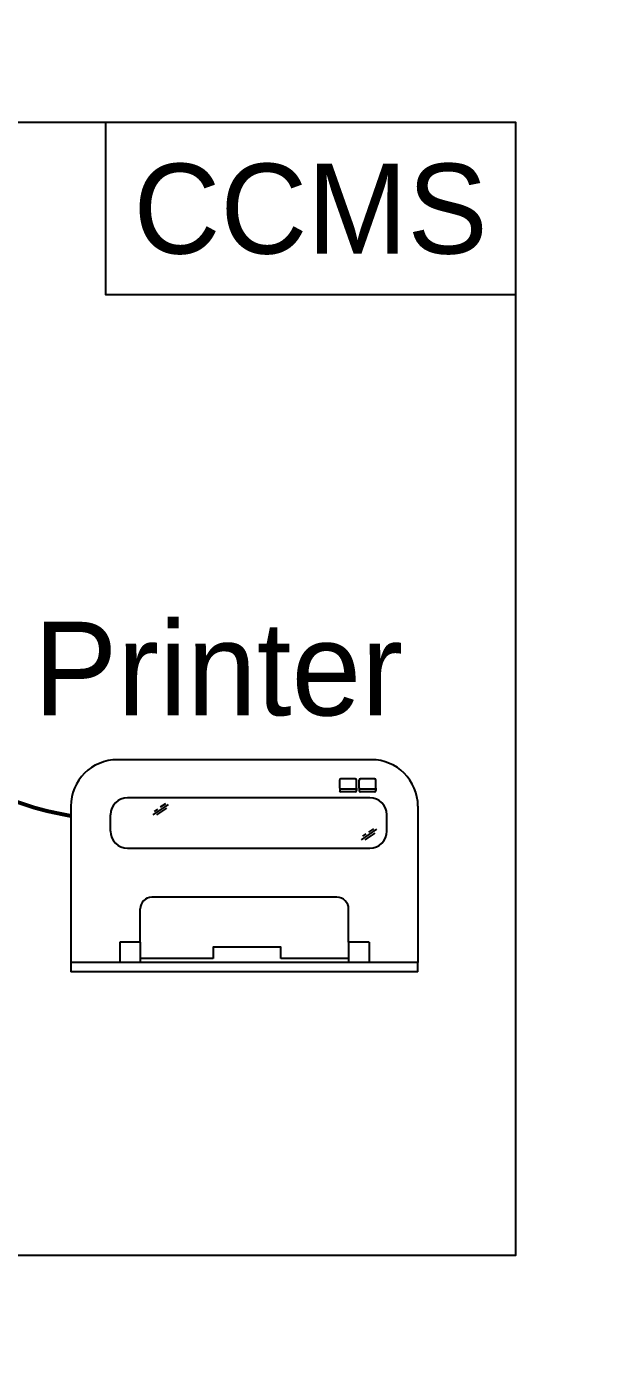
# Model space of a CAD drawing. Header units: millimetres. Extents: x 1282755 to 1285234, y -1758265 to -1757672.
# Drawn here: x 1284202.65 to 1284204.92, y -1757894.76 to -1757889.56 of the extents above; entities that cross this region are included whole.
import ezdxf
from ezdxf.enums import TextEntityAlignment as Align

# ---------------------------------------------------------------- set-up
doc = ezdxf.new("R2010")
doc.units = ezdxf.units.MM
doc.layers.add('MR', color=7, linetype='Continuous')
doc.styles.add('새굴림', font='NGULIM.TTF')

# ---------------------------------------------------------------- blocks, each defined once
blk = doc.blocks.new('방재실(계통도)')
at = {"layer": 'MR', "color": 4}
for p, q in [((-284766.6, 60364.5), (-285005.7, 60364.5)), ((-284796.4, 60337.8), (-284796.4, 60345.2)), ((-284781.9, 60346.5), (-284795.2, 60346.5)), ((-284780.6, 60337.8), (-284780.6, 60345.2)), ((-284778, 60337.8), (-284778, 60345.2)), ((-284763.5, 60346.5), (-284776.8, 60346.5)), ((-284762.3, 60337.8), (-284762.3, 60345.2)), ((-284796.4, 60337.8), (-284796.4, 60335.5)), ((-284781.9, 60336.6), (-284795.2, 60336.6)), ((-284781.9, 60334.3), (-284795.2, 60334.3)), ((-284780.6, 60337.8), (-284780.6, 60335.5)), ((-284778, 60337.8), (-284778, 60335.5)), ((-284763.5, 60336.6), (-284776.8, 60336.6)), ((-284763.5, 60334.3), (-284776.8, 60334.3)), ((-284762.3, 60337.8), (-284762.3, 60335.5)), ((-285049.6, 60320.6), (-285049.6, 60164.6)), ((-284768.1, 60328.7), (-284996.2, 60328.7)), ((-284957.8, 60322.3), (-284972.3, 60312.5)), ((-284959.6, 60318.7), (-284968.8, 60312.5)), ((-284960.6, 60322.9), (-284965.4, 60319.7)), ((-284722.7, 60320.6), (-284722.7, 60173.4)), ((-285012.3, 60297.1), (-285012.3, 60312.6)), ((-284968, 60317.9), (-284971.1, 60315.8)), ((-284752, 60297.1), (-284752, 60312.6)), ((-284761.7, 60298.9), (-284776.1, 60289.1)), ((-284771.9, 60294.5), (-284774.9, 60292.4)), ((-284763.4, 60295.2), (-284772.6, 60289)), ((-284764.5, 60299.4), (-284769.3, 60296.2)), ((-284768.1, 60280.9), (-284996.2, 60280.9)), ((-284799, 60234.8), (-284973.3, 60234.8)), ((-284984.3, 60192.4), (-284984.3, 60223.8)), ((-284788, 60192.4), (-284788, 60223.8)), ((-284984.3, 60192.4), (-285003.6, 60192.4)), ((-285003.6, 60192.4), (-285003.6, 60173.4)), ((-284984.3, 60192.4), (-284984.3, 60177)), ((-284768.7, 60192.4), (-284788, 60192.4)), ((-284788, 60192.4), (-284788, 60173.4)), ((-284788, 60180.5), (-284788, 60177)), ((-284768.7, 60192.4), (-284768.7, 60173.4)), ((-285003.6, 60173.4), (-285049.6, 60173.4)), ((-284984.3, 60173.4), (-285003.6, 60173.4)), ((-284915.5, 60177), (-284984.3, 60177)), ((-284984.3, 60177), (-284984.3, 60173.4)), ((-284788, 60173.4), (-284984.3, 60173.4)), ((-284788, 60177), (-284851.7, 60177)), ((-284768.7, 60173.4), (-284788, 60173.4)), ((-284722.7, 60173.4), (-284768.7, 60173.4)), ((-284722.7, 60164.6), (-284722.7, 60173.4)), ((-284722.7, 60164.6), (-285049.6, 60164.6))]:
    blk.add_line(p, q, dxfattribs=at)
for points in [[(-286143.5, 60965.2), (-284630.8, 60965.2), (-284630.8, 59897.2), (-286143.5, 59897.2), (-286143.5, 60965.2), (-286143.5, 60965.2)], [(-284851.7, 60177), (-284851.7, 60187.8), (-284915.5, 60187.8), (-284915.5, 60177)]]:
    blk.add_lwpolyline(points, dxfattribs=at)
blk.add_lwpolyline([(-285016.7, 60965.2), (-284630.8, 60965.2), (-284630.8, 60802.5), (-285016.7, 60802.5)], close=True, dxfattribs=at)
blk.add_lwpolyline([(-285049.6, 60311.5, 3.66, 3.66, -0.001372), (-285059.1, 60313.4, 3.66, 3.66, -0.043764), (-285096.7, 60323.5, 3.66, 3.66, -0.059018), (-285150, 60347.2, 3.66, 3.66, 0)], format="xyseb", dxfattribs=at)
for centre, radius, start, end in [((-285005.7, 60320.6), 43.9, 90, 180), ((-284766.6, 60320.6), 43.9, 0, 90), ((-284795.2, 60345.2), 1.23, 90, 180), ((-284781.9, 60345.2), 1.23, 0, 90), ((-284776.8, 60345.2), 1.23, 90, 180), ((-284763.5, 60345.2), 1.23, 0, 90), ((-284795.2, 60337.8), 1.23, 180, 270), ((-284795.2, 60335.5), 1.23, 180, 270), ((-284781.9, 60337.8), 1.23, 270, 0), ((-284781.9, 60335.5), 1.23, 270, 0), ((-284776.8, 60337.8), 1.23, 180, 270), ((-284776.8, 60335.5), 1.23, 180, 270), ((-284763.5, 60337.8), 1.23, 270, 0), ((-284763.5, 60335.5), 1.23, 270, 0), ((-284996.2, 60312.6), 16.1, 90, 180), ((-284768.1, 60312.6), 16.1, 0, 90), ((-284996.2, 60297.1), 16.1, 180, 270), ((-284768.1, 60297.1), 16.1, 270, 0), ((-284973.3, 60223.8), 11, 90, 180), ((-284799, 60223.8), 11, 0, 90)]:
    blk.add_arc(centre, radius, start, end, dxfattribs=at)
at = {"layer": 'MR', "color": 4, "style": '새굴림'}
blk.add_text('CCMS', height=84.74, dxfattribs=at).set_placement((-284823.8, 60883.8), align=Align.MIDDLE)
blk.add_text('Printer', height=88.27, dxfattribs=at).set_placement((-285084.5, 60406.2))

msp = doc.modelspace()

# ---------------------------------------------------------------- wipeouts: each hides what was drawn before it
msp.add_wipeout([(1284126.3027, -1757820.8299), (1284256.4926, -1757820.8299), (1284256.4926, -1757989.5204), (1284126.3027, -1757989.5204)]).dxf.layer = 'MR'

# ---------------------------------------------------------------- next in the draw order: block references
at = {"layer": 'MR', "color": 7, "xscale": 0.0041327098756414, "yscale": 0.0041327098756414, "zscale": 0.0041327098756414}
msp.add_blockref('방재실(계통도)', (1285380.8536, -1758141.883), dxfattribs=at)

doc.saveas('drawing.dxf')
